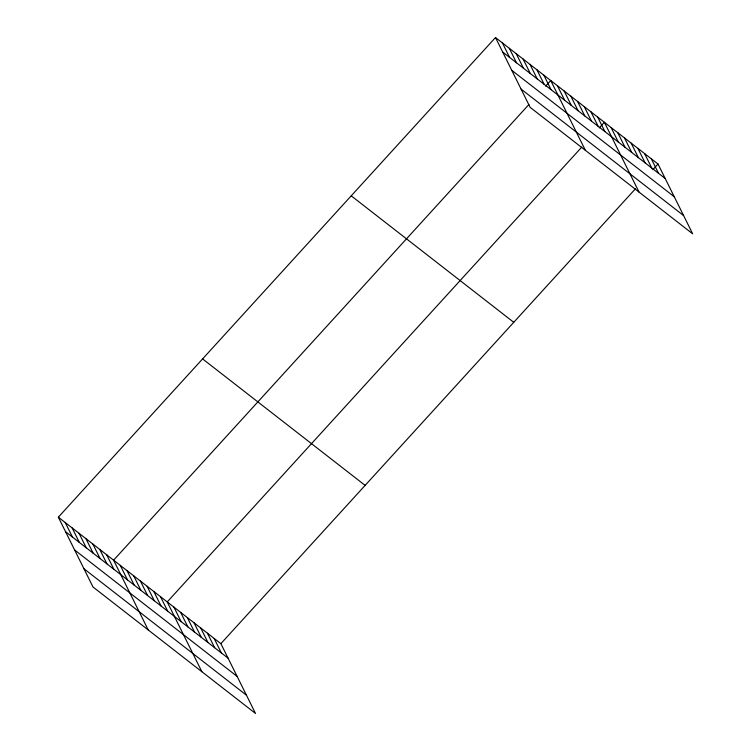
<?xml version="1.0" encoding="UTF-8"?>
<svg xmlns="http://www.w3.org/2000/svg" width="751" height="751" viewBox="0 0 751 751"><rect width="100%" height="100%" fill="white"/><g stroke="black" fill="none" stroke-linecap="round" stroke-linejoin="round"><path stroke-width="1.13" d="M58.343 517.186L220.869 643.663L255.509 713.45L92.983 586.972L58.343 517.186L495.491 37.55L658.017 164.028L692.657 233.814L530.131 107.337L495.491 37.55M528.892 104.539L113.598 560.19L148.238 629.976M545.648 86.149L550.755 80.554L585.395 150.341M581.8 147.074L167.229 601.927L201.869 671.713M599.289 127.886L604.386 122.291L639.026 192.078M220.869 643.663L635.43 188.811M652.919 169.623L658.017 164.028M502.691 52.044L665.217 178.522M511.75 70.294L674.267 196.771M521.081 89.087L683.598 215.565M351.233 195.833L513.759 322.31M202.601 358.903L365.127 485.39M65.534 531.68L228.06 658.158M74.593 549.929L237.119 676.407M83.924 568.723L246.45 695.201M651.314 158.808L658.505 173.312M644.611 153.598L651.802 168.093M637.909 148.379L645.1 162.873M631.206 143.159L638.397 157.654M624.494 137.94L631.694 152.434M617.791 132.73L624.992 147.224M611.089 127.51L618.289 142.005M597.683 117.072L604.874 131.566M590.981 111.861L598.172 126.356M584.269 106.642L591.469 121.136M577.566 101.423L584.766 115.917M570.863 96.203L578.063 110.697M564.161 90.984L571.351 105.487M557.458 85.774L564.649 100.268M543.846 75.175L551.037 89.669M536.937 69.805L544.137 84.3M530.028 64.426L537.228 78.921M523.118 59.047L530.319 73.551M516.219 53.678L523.409 68.172M509.309 48.299L516.5 62.793M502.4 42.929L509.6 57.423M214.166 638.453L221.357 652.948M207.454 633.234L214.655 647.728M200.752 628.014L207.952 642.509M194.049 622.795L201.249 637.289M187.346 617.585L194.537 632.079M180.644 612.365L187.834 626.86M173.941 607.146L181.132 621.64M160.526 596.707L167.726 611.201M153.824 591.497L161.024 605.991M147.121 586.278L154.312 600.772M140.418 581.058L147.609 595.552M133.716 575.839L140.906 590.333M127.003 570.629L134.204 585.123M120.301 565.409L127.501 579.903M106.689 554.811L113.889 569.305M99.789 549.441L106.98 563.935M92.88 544.062L100.071 558.556M85.971 538.692L93.162 553.187M79.062 533.313L86.262 547.808M72.152 527.934L79.353 542.429M65.253 522.565L72.443 537.059"/></g></svg>
